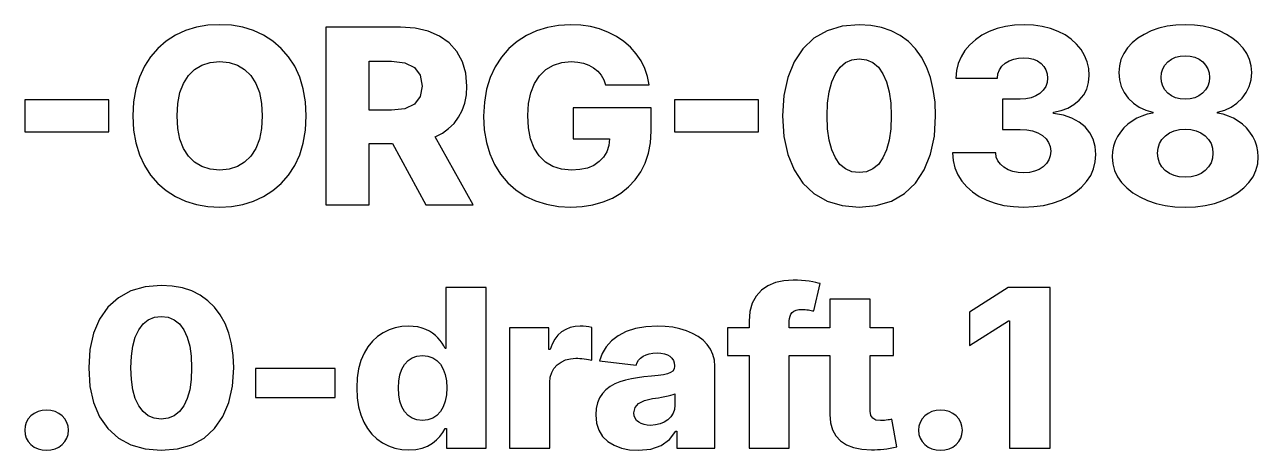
# Model space of a CAD drawing. Header units: metres. Extents: x 0.8 to 36.3, y 0.8 to 8.8.
# Drawn here: x 16.06 to 36.34, y 1 to 8 of the extents above; entities that cross this region are included whole.
import ezdxf

# ---------------------------------------------------------------- set-up
doc = ezdxf.new("R2010")
doc.units = ezdxf.units.M

msp = doc.modelspace()

# ---------------------------------------------------------------- linework, layer by layer
for p, q in [((18.8815, 7.95691), (18.7051, 7.90237)), ((19.0682, 7.98962), (18.8815, 7.95691)), ((19.265, 8.00053), (19.0682, 7.98962)), ((19.4601, 7.98962), (19.265, 8.00053)), ((19.6454, 7.95691), (19.4601, 7.98962)), ((19.8212, 7.90237), (19.6454, 7.95691)), ((22.2381, 7.9613), (21.0126, 7.9613)), ((21.0126, 7.9613), (21.0126, 5.03975)), ((22.4778, 7.94495), (22.2381, 7.9613)), ((22.6908, 7.89586), (22.4778, 7.94495)), ((24.6523, 7.95618), (24.4762, 7.90071)), ((24.8379, 7.98944), (24.6523, 7.95618)), ((25.033, 8.00053), (24.8379, 7.98944)), ((25.2007, 7.99263), (25.033, 8.00053)), ((25.3604, 7.96892), (25.2007, 7.99263)), ((25.5121, 7.92938), (25.3604, 7.96892)), ((25.6558, 7.87404), (25.5121, 7.92938)), ((29.4986, 7.97578), (29.2511, 7.9015)), ((29.7787, 8.00053), (29.4986, 7.97578)), ((29.9694, 7.98938), (29.7787, 8.00053)), ((30.1458, 7.95592), (29.9694, 7.98938)), ((30.3079, 7.90016), (30.1458, 7.95592)), ((32.0472, 7.93712), (31.9168, 7.88779)), ((32.1863, 7.97235), (32.0472, 7.93712)), ((32.334, 7.99348), (32.1863, 7.97235)), ((32.4904, 8.00053), (32.334, 7.99348)), ((32.6444, 7.99367), (32.4904, 8.00053)), ((32.789, 7.97308), (32.6444, 7.99367)), ((32.9241, 7.93877), (32.789, 7.97308)), ((33.0499, 7.89073), (32.9241, 7.93877)), ((34.7069, 7.94263), (34.5797, 7.89758)), ((34.8426, 7.97479), (34.7069, 7.94263)), ((34.9867, 7.99411), (34.8426, 7.97479)), ((35.1392, 8.00053), (34.9867, 7.99411)), ((35.2926, 7.99411), (35.1392, 8.00053)), ((35.4375, 7.97479), (35.2926, 7.99411)), ((35.5739, 7.94263), (35.4375, 7.97479)), ((35.7017, 7.89758), (35.5739, 7.94263)), ((18.3859, 7.72871), (18.2497, 7.6113)), ((18.5388, 7.82602), (18.3859, 7.72871)), ((18.7051, 7.90237), (18.5388, 7.82602)), ((19.9872, 7.82602), (19.8212, 7.90237)), ((20.1401, 7.72871), (19.9872, 7.82602)), ((20.2763, 7.6113), (20.1401, 7.72871)), ((22.8771, 7.81406), (22.6908, 7.89586)), ((23.0366, 7.69952), (22.8771, 7.81406)), ((24.1563, 7.72443), (24.0194, 7.60593)), ((24.3097, 7.82307), (24.1563, 7.72443)), ((24.4762, 7.90071), (24.3097, 7.82307)), ((25.789, 7.80469), (25.6558, 7.87404)), ((25.9097, 7.72307), (25.789, 7.80469)), ((26.0176, 7.6292), (25.9097, 7.72307)), ((29.036, 7.77773), (28.8535, 7.60443)), ((29.2511, 7.9015), (29.036, 7.77773)), ((30.4557, 7.82208), (30.3079, 7.90016)), ((30.5881, 7.72301), (30.4557, 7.82208)), ((30.7041, 7.6042), (30.5881, 7.72301)), ((31.6913, 7.75371), (31.5985, 7.67068)), ((31.7974, 7.82608), (31.6913, 7.75371)), ((31.9168, 7.88779), (31.7974, 7.82608)), ((33.1643, 7.83086), (33.0499, 7.89073)), ((33.2654, 7.76106), (33.1643, 7.83086)), ((33.3531, 7.68134), (33.2654, 7.76106)), ((34.3594, 7.77602), (34.2687, 7.70125)), ((34.4631, 7.84146), (34.3594, 7.77602)), ((34.5797, 7.89758), (34.4631, 7.84146)), ((35.8187, 7.8414), (35.7017, 7.89758)), ((35.9227, 7.77577), (35.8187, 7.8414)), ((36.0136, 7.7007), (35.9227, 7.77577)), ((18.2497, 7.6113), (18.1302, 7.4738)), ((20.3957, 7.4738), (20.2763, 7.6113)), ((23.1645, 7.55707), (23.0366, 7.69952)), ((23.2559, 7.39145), (23.1645, 7.55707)), ((24.0194, 7.60593), (23.8992, 7.46756)), ((26.1128, 7.52307), (26.0176, 7.6292)), ((26.1928, 7.40671), (26.1128, 7.52307)), ((28.8535, 7.60443), (28.7081, 7.38678)), ((30.8036, 7.46565), (30.7041, 7.6042)), ((31.519, 7.577), (31.4552, 7.47418)), ((31.5985, 7.67068), (31.519, 7.577)), ((33.4276, 7.59167), (33.3531, 7.68134)), ((33.4869, 7.49408), (33.4276, 7.59167)), ((34.1285, 7.52533), (34.084, 7.42723)), ((34.1909, 7.61719), (34.1285, 7.52533)), ((34.2687, 7.70125), (34.1909, 7.61719)), ((36.0914, 7.6162), (36.0136, 7.7007)), ((36.1538, 7.52405), (36.0914, 7.6162)), ((36.1984, 7.42601), (36.1538, 7.52405)), ((18.0275, 7.31619), (17.9449, 7.13937)), ((18.1302, 7.4738), (18.0275, 7.31619)), ((18.8529, 7.26363), (18.9727, 7.33531)), ((18.9727, 7.33531), (19.1101, 7.37833)), ((19.1101, 7.37833), (19.265, 7.39267)), ((19.265, 7.39267), (19.4191, 7.37833)), ((19.4191, 7.37833), (19.5558, 7.33531)), ((19.5558, 7.33531), (19.6752, 7.26363)), ((20.4985, 7.31619), (20.3957, 7.4738)), ((20.5811, 7.13937), (20.4985, 7.31619)), ((21.7218, 6.59268), (21.7218, 7.40054)), ((21.7218, 7.40054), (22.0874, 7.40054)), ((22.0874, 7.40054), (22.3089, 7.37492)), ((22.3089, 7.37492), (22.4671, 7.29808)), ((23.3107, 7.20267), (23.2559, 7.39145)), ((23.7954, 7.30934), (23.7119, 7.13232)), ((23.8992, 7.46756), (23.7954, 7.30934)), ((24.629, 7.26198), (24.751, 7.33458)), ((24.751, 7.33458), (24.8897, 7.37816)), ((24.8897, 7.37816), (25.045, 7.39267)), ((25.045, 7.39267), (25.1517, 7.38637)), ((25.1517, 7.38637), (25.2487, 7.36743)), ((25.2487, 7.36743), (25.336, 7.33586)), ((25.336, 7.33586), (25.4137, 7.29169)), ((26.2552, 7.28214), (26.1928, 7.40671)), ((28.7081, 7.38678), (28.6042, 7.12993)), ((29.4645, 7.30046), (29.5547, 7.37675)), ((29.5547, 7.37675), (29.6594, 7.42252)), ((29.6594, 7.42252), (29.7787, 7.43777)), ((29.7787, 7.43777), (29.8988, 7.42252)), ((29.8988, 7.42252), (30.0042, 7.37675)), ((30.0042, 7.37675), (30.0947, 7.30046)), ((30.8866, 7.30739), (30.8036, 7.46565)), ((30.9521, 7.13074), (30.8866, 7.30739)), ((31.4093, 7.36377), (31.3814, 7.24576)), ((31.4552, 7.47418), (31.4093, 7.36377)), ((32.0853, 7.25787), (32.1249, 7.31534)), ((32.1249, 7.31534), (32.18, 7.3652)), ((32.18, 7.3652), (32.2463, 7.40553)), ((32.2463, 7.40553), (32.3199, 7.43434)), ((32.3199, 7.43434), (32.4005, 7.45161)), ((32.4005, 7.45161), (32.4884, 7.45738)), ((32.4884, 7.45738), (32.5708, 7.45155)), ((32.5708, 7.45155), (32.6451, 7.4341)), ((32.6451, 7.4341), (32.7114, 7.405)), ((32.7114, 7.405), (32.7696, 7.36424)), ((32.7696, 7.36424), (32.8171, 7.31419)), ((32.8171, 7.31419), (32.851, 7.25716)), ((33.5293, 7.39047), (33.4869, 7.49408)), ((33.5547, 7.28085), (33.5293, 7.39047)), ((34.0572, 7.32289), (34.0483, 7.21228)), ((34.084, 7.42723), (34.0572, 7.32289)), ((34.7713, 7.27626), (34.8061, 7.33661)), ((34.8061, 7.33661), (34.8549, 7.38972)), ((34.8549, 7.38972), (34.9145, 7.43304)), ((34.9145, 7.43304), (34.9817, 7.46399)), ((34.9817, 7.46399), (35.0566, 7.48256)), ((35.0566, 7.48256), (35.1392, 7.48875)), ((35.1392, 7.48875), (35.2235, 7.48256)), ((35.2235, 7.48256), (35.2996, 7.46399)), ((35.2996, 7.46399), (35.3676, 7.43304)), ((35.3676, 7.43304), (35.4274, 7.38972)), ((35.4274, 7.38972), (35.4762, 7.33661)), ((35.4762, 7.33661), (35.5111, 7.27626)), ((36.2251, 7.3221), (36.1984, 7.42601)), ((36.2341, 7.21228), (36.2251, 7.3221)), ((17.9449, 7.13937), (17.8858, 6.94415)), ((18.669, 7.03569), (18.7507, 7.16325)), ((18.7507, 7.16325), (18.8529, 7.26363)), ((19.6752, 7.26363), (19.7773, 7.16325)), ((19.7773, 7.16325), (19.859, 7.03569)), ((20.6401, 6.94415), (20.5811, 7.13937)), ((22.4671, 7.29808), (22.562, 7.17001)), ((22.562, 7.17001), (22.5937, 6.99072)), ((23.3289, 6.99072), (23.3107, 7.20267)), ((23.7119, 7.13232), (23.6523, 6.93753)), ((24.4389, 7.03221), (24.5237, 7.16032)), ((24.5237, 7.16032), (24.629, 7.26198)), ((25.4137, 7.29169), (25.4805, 7.23611)), ((25.4805, 7.23611), (25.5355, 7.17036)), ((25.5355, 7.17036), (25.5785, 7.09445)), ((26.2998, 7.14935), (26.2552, 7.28214)), ((26.3268, 7.00836), (26.2998, 7.14935)), ((28.6042, 7.12993), (28.5419, 6.83386)), ((29.3292, 7.05869), (29.3889, 7.19366)), ((29.3889, 7.19366), (29.4645, 7.30046)), ((30.0947, 7.30046), (30.1704, 7.19366)), ((30.1704, 7.19366), (30.2302, 7.05869)), ((30.9989, 6.93706), (30.9521, 7.13074)), ((31.3814, 7.24576), (31.3714, 7.12013)), ((31.3714, 7.12013), (32.0524, 7.12013)), ((32.0524, 7.12013), (32.0612, 7.19279)), ((32.0612, 7.19279), (32.0853, 7.25787)), ((32.851, 7.25716), (32.8713, 7.19312)), ((32.8781, 7.1221), (32.8702, 7.04826)), ((32.8713, 7.19312), (32.8781, 7.1221)), ((33.5529, 7.04796), (33.5632, 7.16524)), ((33.5632, 7.16524), (33.5547, 7.28085)), ((34.0483, 7.21228), (34.0581, 7.0955)), ((34.7434, 7.13385), (34.7504, 7.20866)), ((34.7504, 7.05885), (34.7434, 7.13385)), ((34.7504, 7.20866), (34.7713, 7.27626)), ((35.5111, 7.27626), (35.532, 7.20866)), ((35.5389, 7.13385), (35.5319, 7.05885)), ((35.532, 7.20866), (35.5389, 7.13385)), ((36.2241, 7.0947), (36.2341, 7.21228)), ((17.8858, 6.94415), (17.8504, 6.73056)), ((18.6106, 6.88239), (18.669, 7.03569)), ((19.859, 7.03569), (19.9174, 6.88239)), ((20.6755, 6.73056), (20.6401, 6.94415)), ((22.5937, 6.99072), (22.5621, 6.81659)), ((23.3205, 6.84538), (23.3289, 6.99072)), ((23.6523, 6.93753), (23.6165, 6.72496)), ((24.3783, 6.88019), (24.4389, 7.03221)), ((25.5785, 7.09445), (25.6095, 7.00836)), ((25.6095, 7.00836), (26.3268, 7.00836)), ((29.2609, 6.71114), (29.2865, 6.89784)), ((29.2865, 6.89784), (29.3292, 7.05869)), ((30.2302, 7.05869), (30.2729, 6.89784)), ((30.2729, 6.89784), (30.2985, 6.71114)), ((31.027, 6.72633), (30.9989, 6.93706)), ((32.8069, 6.92227), (32.7515, 6.87013)), ((32.8465, 6.98166), (32.8069, 6.92227)), ((32.8702, 7.04826), (32.8465, 6.98166)), ((33.4711, 6.845), (33.5222, 6.94121)), ((33.5222, 6.94121), (33.5529, 7.04796)), ((34.0581, 7.0955), (34.0875, 6.98631)), ((34.0875, 6.98631), (34.1364, 6.88472)), ((34.7713, 6.99071), (34.7504, 7.05885)), ((34.8061, 6.92944), (34.7713, 6.99071)), ((34.8549, 6.87502), (34.8061, 6.92944)), ((35.4757, 6.92944), (35.4264, 6.87502)), ((35.5108, 6.99071), (35.4757, 6.92944)), ((35.5319, 7.05885), (35.5108, 6.99071)), ((36.1448, 6.88342), (36.1944, 6.98508)), ((36.1944, 6.98508), (36.2241, 7.0947)), ((17.4401, 6.76328), (16.06, 6.76328)), ((16.06, 6.76328), (16.06, 6.23581)), ((17.4401, 6.23581), (17.4401, 6.76328)), ((17.8504, 6.73056), (17.8386, 6.49857)), ((18.5639, 6.49857), (18.5755, 6.70335)), ((18.5755, 6.70335), (18.6106, 6.88239)), ((19.9174, 6.88239), (19.9524, 6.70335)), ((19.9524, 6.70335), (19.9641, 6.49857)), ((20.6873, 6.49857), (20.6755, 6.73056)), ((22.5621, 6.81659), (22.4676, 6.6922)), ((23.2527, 6.58852), (23.295, 6.71132)), ((23.295, 6.71132), (23.3205, 6.84538)), ((23.6165, 6.72496), (23.6046, 6.49464)), ((24.3298, 6.50444), (24.342, 6.70427)), ((24.342, 6.70427), (24.3783, 6.88019)), ((28.1225, 6.76328), (26.7424, 6.76328)), ((26.7424, 6.76328), (26.7424, 6.23581)), ((28.1225, 6.23581), (28.1225, 6.76328)), ((28.5419, 6.83386), (28.5211, 6.49857)), ((29.2523, 6.49857), (29.2609, 6.71114)), ((30.2985, 6.71114), (30.307, 6.49857)), ((31.0363, 6.49857), (31.027, 6.72633)), ((32.4261, 6.77307), (32.1348, 6.77307)), ((32.1348, 6.77307), (32.1348, 6.27895)), ((32.521, 6.77914), (32.4261, 6.77307)), ((32.6069, 6.79733), (32.521, 6.77914)), ((32.6837, 6.82767), (32.6069, 6.79733)), ((32.7515, 6.87013), (32.6837, 6.82767)), ((33.3116, 6.68666), (33.3994, 6.75934)), ((33.3994, 6.75934), (33.4711, 6.845)), ((34.1364, 6.88472), (34.205, 6.79071)), ((34.205, 6.79071), (34.289, 6.70885)), ((34.289, 6.70885), (34.3843, 6.64366)), ((34.9145, 6.83041), (34.8549, 6.87502)), ((34.9817, 6.79855), (34.9145, 6.83041)), ((35.0566, 6.77943), (34.9817, 6.79855)), ((35.1392, 6.77307), (35.0566, 6.77943)), ((35.2227, 6.77943), (35.1392, 6.77307)), ((35.2984, 6.79855), (35.2227, 6.77943)), ((35.3663, 6.83041), (35.2984, 6.79855)), ((35.4264, 6.87502), (35.3663, 6.83041)), ((35.8956, 6.6434), (35.9907, 6.7083)), ((35.9907, 6.7083), (36.0753, 6.78972)), ((36.0753, 6.78972), (36.1448, 6.88342)), ((17.8386, 6.49857), (17.8504, 6.2683)), ((18.5755, 6.29471), (18.5639, 6.49857)), ((19.9641, 6.49857), (19.9524, 6.29471)), ((20.6755, 6.26744), (20.6873, 6.49857)), ((22.0894, 6.59268), (21.7218, 6.59268)), ((22.31, 6.61755), (22.0894, 6.59268)), ((22.4676, 6.6922), (22.31, 6.61755)), ((23.1933, 6.47701), (23.2527, 6.58852)), ((23.6046, 6.49464), (23.6159, 6.27209)), ((24.3416, 6.30278), (24.3298, 6.50444)), ((26.3589, 6.6319), (25.0752, 6.6319)), ((25.0752, 6.6319), (25.0752, 6.12407)), ((26.3589, 6.24757), (26.3589, 6.6319)), ((28.5211, 6.49857), (28.5419, 6.16339)), ((29.2608, 6.28705), (29.2523, 6.49857)), ((30.307, 6.49857), (30.2985, 6.28705)), ((31.0157, 6.1642), (31.0363, 6.49857)), ((32.9765, 6.56131), (33.1002, 6.58765)), ((32.9765, 6.53975), (32.9765, 6.56131)), ((33.1378, 6.51045), (32.9765, 6.53975)), ((33.1002, 6.58765), (33.2119, 6.62944)), ((33.2782, 6.46376), (33.1378, 6.51045)), ((33.2119, 6.62944), (33.3116, 6.68666)), ((34.4292, 6.49831), (34.3464, 6.46124)), ((34.3843, 6.64366), (34.4909, 6.59514)), ((34.5167, 6.52644), (34.4292, 6.49831)), ((34.4909, 6.59514), (34.6088, 6.56328)), ((34.6088, 6.54561), (34.5167, 6.52644)), ((34.6088, 6.56328), (34.6088, 6.54561)), ((35.6736, 6.56328), (35.7898, 6.59508)), ((35.6736, 6.54561), (35.6736, 6.56328)), ((35.7639, 6.52644), (35.6736, 6.54561)), ((35.8501, 6.49831), (35.7639, 6.52644)), ((35.7898, 6.59508), (35.8956, 6.6434)), ((35.9321, 6.46124), (35.8501, 6.49831)), ((18.6106, 6.11646), (18.5755, 6.29471)), ((19.9524, 6.29471), (19.9174, 6.11646)), ((22.9261, 6.21672), (23.0293, 6.29074)), ((23.0293, 6.29074), (23.1184, 6.3775)), ((23.1184, 6.3775), (23.1933, 6.47701)), ((24.377, 6.12527), (24.3416, 6.30278)), ((33.3975, 6.39966), (33.2782, 6.46376)), ((33.4959, 6.31816), (33.3975, 6.39966)), ((33.5728, 6.22232), (33.4959, 6.31816)), ((34.1324, 6.3015), (34.0764, 6.23508)), ((34.1964, 6.36154), (34.1324, 6.3015)), ((34.2683, 6.41522), (34.1964, 6.36154)), ((34.3464, 6.46124), (34.2683, 6.41522)), ((36.0101, 6.41522), (35.9321, 6.46124)), ((36.0821, 6.36154), (36.0101, 6.41522)), ((36.1464, 6.3015), (36.0821, 6.36154)), ((36.2031, 6.23508), (36.1464, 6.3015)), ((16.06, 6.23581), (17.4401, 6.23581)), ((17.8504, 6.2683), (17.8858, 6.05591)), ((18.669, 5.96382), (18.6106, 6.11646)), ((19.9174, 6.11646), (19.859, 5.96382)), ((20.6401, 6.05446), (20.6755, 6.26744)), ((22.8086, 6.15544), (22.9261, 6.21672)), ((23.4334, 5.03975), (22.8086, 6.15544)), ((23.6159, 6.27209), (23.6498, 6.06523)), ((24.4361, 5.97191), (24.377, 6.12527)), ((25.0752, 6.12407), (25.6738, 6.12407)), ((25.6738, 6.12407), (25.6611, 6.01157)), ((26.3483, 6.05942), (26.3589, 6.24757)), ((26.7424, 6.23581), (28.1225, 6.23581)), ((28.5419, 6.16339), (28.6042, 5.86769)), ((29.2862, 6.10152), (29.2608, 6.28705)), ((29.3286, 5.94196), (29.2862, 6.10152)), ((30.2729, 6.10152), (30.2302, 5.94196)), ((30.2985, 6.28705), (30.2729, 6.10152)), ((30.9537, 5.86891), (31.0157, 6.1642)), ((32.1348, 6.27895), (32.4261, 6.27895)), ((32.4261, 6.27895), (32.5348, 6.27271)), ((32.5348, 6.27271), (32.632, 6.25395)), ((32.632, 6.25395), (32.7177, 6.2227)), ((32.7177, 6.2227), (32.7917, 6.17894)), ((32.7917, 6.17894), (32.8515, 6.12527)), ((32.8515, 6.12527), (32.8942, 6.06425)), ((33.6277, 6.11522), (33.5728, 6.22232)), ((33.6607, 5.99686), (33.6277, 6.11522)), ((34.0282, 6.16229), (33.9895, 6.08441)), ((34.0764, 6.23508), (34.0282, 6.16229)), ((34.7173, 6.04416), (34.7575, 6.11143)), ((34.7575, 6.11143), (34.8137, 6.17111)), ((34.8137, 6.17111), (34.8823, 6.22002)), ((34.8823, 6.22002), (34.9594, 6.25494)), ((34.9594, 6.25494), (35.045, 6.27589)), ((35.045, 6.27589), (35.1392, 6.28288)), ((35.1392, 6.28288), (35.2343, 6.27589)), ((35.2343, 6.27589), (35.3207, 6.25494)), ((35.3207, 6.25494), (35.3985, 6.22002)), ((35.3985, 6.22002), (35.4676, 6.17111)), ((35.4676, 6.17111), (35.5243, 6.11143)), ((35.5243, 6.11143), (35.5648, 6.04416)), ((36.2521, 6.16229), (36.2031, 6.23508)), ((36.2917, 6.08441), (36.2521, 6.16229)), ((17.8858, 6.05591), (17.9449, 5.86142)), ((18.7507, 5.83679), (18.669, 5.96382)), ((19.859, 5.96382), (19.7773, 5.83679)), ((20.5811, 5.8596), (20.6401, 6.05446)), ((21.7218, 6.04562), (22.1075, 6.04562)), ((21.7218, 5.03975), (21.7218, 6.04562)), ((22.1075, 6.04562), (22.6559, 5.03975)), ((23.6498, 6.06523), (23.7063, 5.87405)), ((24.5187, 5.84268), (24.4361, 5.97191)), ((25.6289, 5.91132), (25.5772, 5.82333)), ((25.6611, 6.01157), (25.6289, 5.91132)), ((26.2634, 5.72462), (26.3165, 5.88509)), ((26.3165, 5.88509), (26.3483, 6.05942)), ((29.3879, 5.80836), (29.3286, 5.94196)), ((30.2302, 5.94196), (30.1704, 5.80836)), ((32.0243, 5.89267), (31.3131, 5.89267)), ((31.3131, 5.89267), (31.3234, 5.76517)), ((32.0342, 5.82269), (32.0243, 5.89267)), ((32.8942, 6.06425), (32.9198, 5.99588)), ((32.9198, 5.99588), (32.9283, 5.92014)), ((32.9283, 5.92014), (32.9206, 5.84453)), ((33.6717, 5.8672), (33.6607, 5.99686)), ((33.9453, 5.91725), (33.9398, 5.82797)), ((33.9619, 6.00273), (33.9453, 5.91725)), ((33.9895, 6.08441), (33.9619, 6.00273)), ((34.6851, 5.88681), (34.6932, 5.96928)), ((34.6931, 5.80438), (34.6851, 5.88681)), ((34.6932, 5.96928), (34.7173, 6.04416)), ((35.5648, 6.04416), (35.5891, 5.96928)), ((35.5891, 5.96928), (35.5972, 5.88681)), ((35.5972, 5.88681), (35.5892, 5.80438)), ((36.3199, 6.00273), (36.2917, 6.08441)), ((36.3369, 5.91725), (36.3199, 6.00273)), ((36.3425, 5.82797), (36.3369, 5.91725)), ((17.9449, 5.86142), (18.0275, 5.68481)), ((18.0275, 5.68481), (18.1302, 5.52724)), ((18.8529, 5.73686), (18.7507, 5.83679)), ((18.9727, 5.66548), (18.8529, 5.73686)), ((19.6752, 5.73686), (19.5558, 5.66548)), ((19.7773, 5.83679), (19.6752, 5.73686)), ((20.3957, 5.52534), (20.4985, 5.68288)), ((20.4985, 5.68288), (20.5811, 5.8596)), ((23.7063, 5.87405), (23.7854, 5.69855)), ((23.7854, 5.69855), (23.8847, 5.54054)), ((24.6225, 5.74017), (24.5187, 5.84268)), ((24.7452, 5.66695), (24.6225, 5.74017)), ((25.4167, 5.68668), (25.3105, 5.64317)), ((25.5061, 5.74759), (25.4167, 5.68668)), ((25.5772, 5.82333), (25.5061, 5.74759)), ((26.1891, 5.57799), (26.2634, 5.72462)), ((28.6042, 5.86769), (28.7081, 5.61143)), ((29.4632, 5.70285), (29.3879, 5.80836)), ((29.5534, 5.62749), (29.4632, 5.70285)), ((30.0947, 5.70285), (30.0042, 5.62749)), ((30.1704, 5.80836), (30.0947, 5.70285)), ((30.8504, 5.61273), (30.9537, 5.86891)), ((31.3234, 5.76517), (31.3523, 5.64537)), ((32.06, 5.75983), (32.0342, 5.82269)), ((32.1015, 5.70407), (32.06, 5.75983)), ((32.1589, 5.65541), (32.1015, 5.70407)), ((32.8588, 5.71609), (32.8048, 5.66328)), ((32.8975, 5.77652), (32.8588, 5.71609)), ((32.9206, 5.84453), (32.8975, 5.77652)), ((33.6337, 5.62871), (33.6622, 5.74434)), ((33.6622, 5.74434), (33.6717, 5.8672)), ((33.9398, 5.82797), (33.9495, 5.71248)), ((33.9495, 5.71248), (33.9787, 5.60323)), ((34.7168, 5.72969), (34.6931, 5.80438)), ((34.7563, 5.66272), (34.7168, 5.72969)), ((35.5653, 5.72969), (35.5255, 5.66272)), ((35.5892, 5.80438), (35.5653, 5.72969)), ((36.3036, 5.60323), (36.3328, 5.71248)), ((36.3328, 5.71248), (36.3425, 5.82797)), ((18.1302, 5.52724), (18.2497, 5.38974)), ((19.1101, 5.62265), (18.9727, 5.66548)), ((19.265, 5.60837), (19.1101, 5.62265)), ((19.4191, 5.62265), (19.265, 5.60837)), ((19.5558, 5.66548), (19.4191, 5.62265)), ((20.2763, 5.38803), (20.3957, 5.52534)), ((23.8847, 5.54054), (24.0019, 5.40176)), ((24.8867, 5.62302), (24.7452, 5.66695)), ((25.0471, 5.60837), (24.8867, 5.62302)), ((25.1872, 5.61708), (25.0471, 5.60837)), ((25.3105, 5.64317), (25.1872, 5.61708)), ((26.0963, 5.44643), (26.1891, 5.57799)), ((28.7081, 5.61143), (28.8535, 5.39465)), ((29.6586, 5.58228), (29.5534, 5.62749)), ((29.7787, 5.5672), (29.6586, 5.58228)), ((29.8988, 5.58228), (29.7787, 5.5672)), ((30.0042, 5.62749), (29.8988, 5.58228)), ((30.7058, 5.39563), (30.8504, 5.61273)), ((31.3523, 5.64537), (31.3998, 5.53331)), ((31.3998, 5.53331), (31.4658, 5.42894)), ((32.2283, 5.61597), (32.1589, 5.65541)), ((32.3061, 5.58778), (32.2283, 5.61597)), ((32.3921, 5.57088), (32.3061, 5.58778)), ((32.4864, 5.56523), (32.3921, 5.57088)), ((32.5793, 5.57137), (32.4864, 5.56523)), ((32.6634, 5.58975), (32.5793, 5.57137)), ((32.7386, 5.62039), (32.6634, 5.58975)), ((32.8048, 5.66328), (32.7386, 5.62039)), ((33.52, 5.41914), (33.5863, 5.52031)), ((33.5863, 5.52031), (33.6337, 5.62871)), ((33.9787, 5.60323), (34.0274, 5.50023)), ((34.0274, 5.50023), (34.0955, 5.40347)), ((34.8117, 5.60345), (34.7563, 5.66272)), ((34.8796, 5.55499), (34.8117, 5.60345)), ((34.9568, 5.52039), (34.8796, 5.55499)), ((35.0434, 5.49962), (34.9568, 5.52039)), ((35.1392, 5.49269), (35.0434, 5.49962)), ((35.2359, 5.49962), (35.1392, 5.49269)), ((35.3232, 5.52039), (35.2359, 5.49962)), ((35.4011, 5.55499), (35.3232, 5.52039)), ((35.4696, 5.60345), (35.4011, 5.55499)), ((35.5255, 5.66272), (35.4696, 5.60345)), ((36.1868, 5.40347), (36.255, 5.50023)), ((36.255, 5.50023), (36.3036, 5.60323)), ((18.2497, 5.38974), (18.3859, 5.27234)), ((20.1401, 5.27092), (20.2763, 5.38803)), ((24.0019, 5.40176), (24.1368, 5.28221)), ((24.1368, 5.28221), (24.2896, 5.18192)), ((25.8627, 5.23221), (25.9875, 5.33118)), ((25.9875, 5.33118), (26.0963, 5.44643)), ((28.8535, 5.39465), (29.036, 5.22223)), ((30.524, 5.22278), (30.7058, 5.39563)), ((31.4658, 5.42894), (31.5481, 5.33391)), ((31.5481, 5.33391), (31.6443, 5.24979)), ((33.3389, 5.24489), (33.4368, 5.32681)), ((33.4368, 5.32681), (33.52, 5.41914)), ((34.0955, 5.40347), (34.1805, 5.3148)), ((34.1805, 5.3148), (34.2798, 5.23608)), ((36.0023, 5.23608), (36.1018, 5.3148)), ((36.1018, 5.3148), (36.1868, 5.40347)), ((18.3859, 5.27234), (18.5388, 5.17503)), ((18.5388, 5.17503), (18.7051, 5.09869)), ((18.7051, 5.09869), (18.8815, 5.04416)), ((19.6454, 5.04391), (19.8212, 5.09813)), ((19.8212, 5.09813), (19.9872, 5.17404)), ((19.9872, 5.17404), (20.1401, 5.27092)), ((24.2896, 5.18192), (24.4579, 5.10255)), ((24.4579, 5.10255), (24.6392, 5.04588)), ((25.4031, 5.0378), (25.568, 5.08437)), ((25.568, 5.08437), (25.7221, 5.14955)), ((25.7221, 5.14955), (25.8627, 5.23221)), ((29.036, 5.22223), (29.2511, 5.09906)), ((29.2511, 5.09906), (29.4986, 5.02518)), ((30.0604, 5.02524), (30.3088, 5.09932)), ((30.3088, 5.09932), (30.524, 5.22278)), ((31.6443, 5.24979), (31.7545, 5.17656)), ((31.7545, 5.17656), (31.8786, 5.11426)), ((31.8786, 5.11426), (32.0146, 5.0645)), ((32.9595, 5.0634), (33.0991, 5.11229)), ((33.0991, 5.11229), (33.2264, 5.17339)), ((33.2264, 5.17339), (33.3389, 5.24489)), ((34.2798, 5.23608), (34.3935, 5.16727)), ((34.3935, 5.16727), (34.5214, 5.10838)), ((34.5214, 5.10838), (34.6613, 5.0612)), ((35.6194, 5.0612), (35.7599, 5.10838)), ((35.7599, 5.10838), (35.8883, 5.16727)), ((35.8883, 5.16727), (36.0023, 5.23608)), ((18.8815, 5.04416), (19.0682, 5.01144)), ((19.0682, 5.01144), (19.265, 5.00053)), ((19.265, 5.00053), (19.4601, 5.01138)), ((19.4601, 5.01138), (19.6454, 5.04391)), ((21.0126, 5.03975), (21.7218, 5.03975)), ((22.6559, 5.03975), (23.4334, 5.03975)), ((24.6392, 5.04588), (24.8336, 5.01187)), ((24.8336, 5.01187), (25.041, 5.00053)), ((25.041, 5.00053), (25.2275, 5.00986)), ((25.2275, 5.00986), (25.4031, 5.0378)), ((29.4986, 5.02518), (29.7787, 5.00053)), ((29.7787, 5.00053), (30.0604, 5.02524)), ((32.0146, 5.0645), (32.1602, 5.02896)), ((32.1602, 5.02896), (32.3154, 5.00764)), ((32.3154, 5.00764), (32.4804, 5.00053)), ((32.4804, 5.00053), (32.6501, 5.00752)), ((32.6501, 5.00752), (32.8098, 5.02847)), ((32.8098, 5.02847), (32.9595, 5.0634)), ((34.6613, 5.0612), (34.8109, 5.0275)), ((34.8109, 5.0275), (34.9702, 5.00728)), ((34.9702, 5.00728), (35.1392, 5.00053)), ((35.1392, 5.00053), (35.3091, 5.00728)), ((35.3091, 5.00728), (35.4691, 5.0275)), ((35.4691, 5.0275), (35.6194, 5.0612)), ((18.0382, 3.68945), (17.8037, 3.62238)), ((18.3036, 3.71181), (18.0382, 3.68945)), ((18.4843, 3.70174), (18.3036, 3.71181)), ((18.6514, 3.67152), (18.4843, 3.70174)), ((18.8049, 3.62115), (18.6514, 3.67152)), ((23.6482, 3.67638), (22.9859, 3.67638)), ((22.9859, 3.67638), (22.9859, 2.67751)), ((23.6482, 1.03754), (23.6482, 3.67638)), ((28.2803, 3.70569), (28.1721, 3.63208)), ((28.4034, 3.75829), (28.2803, 3.70569)), ((28.5411, 3.78983), (28.4034, 3.75829)), ((28.6936, 3.80034), (28.5411, 3.78983)), ((28.763, 3.79907), (28.6936, 3.80034)), ((28.8302, 3.79526), (28.763, 3.79907)), ((28.8952, 3.78888), (28.8302, 3.79526)), ((28.9582, 3.77997), (28.8952, 3.78888)), ((29.016, 3.77008), (28.9582, 3.77997)), ((29.0657, 3.76073), (29.016, 3.77008)), ((29.0343, 3.29207), (29.1409, 3.74367)), ((29.1073, 3.75192), (29.0657, 3.76073)), ((29.1409, 3.74367), (29.1073, 3.75192)), ((32.227, 3.67638), (31.5951, 3.27258)), ((32.9216, 3.67638), (32.227, 3.67638)), ((32.9216, 1.03754), (32.9216, 3.67638)), ((17.6, 3.51056), (17.4271, 3.35403)), ((17.8037, 3.62238), (17.6, 3.51056)), ((18.9449, 3.55063), (18.8049, 3.62115)), ((19.0704, 3.46114), (18.9449, 3.55063)), ((19.1802, 3.35382), (19.0704, 3.46114)), ((28.0838, 3.53723), (28.0208, 3.4209)), ((28.1721, 3.63208), (28.0838, 3.53723)), ((29.9599, 3.48866), (29.2957, 3.48866)), ((29.2957, 3.48866), (29.2957, 3.01755)), ((29.9599, 3.01755), (29.9599, 3.48866)), ((17.4271, 3.35403), (17.2893, 3.15746)), ((19.2745, 3.22868), (19.1802, 3.35382)), ((27.983, 3.2831), (27.9704, 3.12381)), ((28.0208, 3.4209), (27.983, 3.2831)), ((28.657, 3.23888), (28.6774, 3.26637)), ((28.6774, 3.26637), (28.7052, 3.28845)), ((28.7052, 3.28845), (28.7419, 3.30423)), ((28.7419, 3.30423), (28.7875, 3.31369)), ((28.7875, 3.31369), (28.8421, 3.31685)), ((28.8421, 3.31685), (28.8678, 3.31636)), ((28.8678, 3.31636), (28.8934, 3.31487)), ((28.8934, 3.31487), (28.9191, 3.31236)), ((28.9191, 3.31236), (28.9448, 3.30888)), ((28.9448, 3.30888), (28.9697, 3.30484)), ((28.9697, 3.30484), (28.9929, 3.30069)), ((28.9929, 3.30069), (29.0144, 3.29643)), ((29.0144, 3.29643), (29.0343, 3.29207)), ((31.5951, 3.27258), (31.5951, 2.72357)), ((17.2893, 3.15746), (17.1909, 2.92545)), ((17.9343, 2.98302), (18.0059, 3.07948)), ((18.0059, 3.07948), (18.0913, 3.14839)), ((18.0913, 3.14839), (18.1906, 3.18973)), ((18.1906, 3.18973), (18.3036, 3.20351)), ((18.3036, 3.20351), (18.4174, 3.18973)), ((18.4174, 3.18973), (18.5172, 3.14839)), ((18.5172, 3.14839), (18.603, 3.07948)), ((18.603, 3.07948), (18.6747, 2.98302)), ((19.3532, 3.08572), (19.2745, 3.22868)), ((19.4152, 2.92618), (19.3532, 3.08572)), ((27.9704, 3.12381), (27.9704, 3.01755)), ((28.6308, 3.12914), (28.6337, 3.17026)), ((28.6308, 3.01755), (28.6308, 3.12914)), ((28.6337, 3.17026), (28.6424, 3.20683)), ((28.6424, 3.20683), (28.657, 3.23888)), ((31.5951, 2.72357), (32.2327, 3.13266)), ((32.2327, 3.13266), (32.2517, 3.13266)), ((32.2517, 3.13266), (32.2517, 1.03754)), ((17.1909, 2.92545), (17.1318, 2.65804)), ((17.8373, 2.71582), (17.8777, 2.8611)), ((17.8777, 2.8611), (17.9343, 2.98302)), ((18.6747, 2.98302), (18.7313, 2.8611)), ((18.7313, 2.8611), (18.7718, 2.71582)), ((19.4596, 2.75124), (19.4152, 2.92618)), ((21.8595, 2.87044), (21.7769, 2.79395)), ((21.9515, 2.93254), (21.8595, 2.87044)), ((22.0499, 2.98058), (21.9515, 2.93254)), ((22.152, 3.01489), (22.0499, 2.98058)), ((22.2578, 3.03549), (22.152, 3.01489)), ((22.3673, 3.04236), (22.2578, 3.03549)), ((22.4489, 3.03897), (22.3673, 3.04236)), ((22.5244, 3.02885), (22.4489, 3.03897)), ((22.5936, 3.01196), (22.5244, 3.02885)), ((22.6566, 2.98833), (22.5936, 3.01196)), ((22.7139, 2.95944), (22.6566, 2.98833)), ((22.7658, 2.92679), (22.7139, 2.95944)), ((22.8124, 2.89037), (22.7658, 2.92679)), ((22.8536, 2.85017), (22.8124, 2.89037)), ((22.8898, 2.80783), (22.8536, 2.85017)), ((24.6748, 3.01755), (24.0296, 3.01755)), ((24.0296, 3.01755), (24.0296, 1.03754)), ((24.6748, 2.65627), (24.6748, 3.01755)), ((24.8256, 2.8927), (24.7735, 2.82629)), ((24.887, 2.94672), (24.8256, 2.8927)), ((24.9558, 2.98856), (24.887, 2.94672)), ((25.03, 3.01845), (24.9558, 2.98856)), ((25.1095, 3.03638), (25.03, 3.01845)), ((25.1944, 3.04236), (25.1095, 3.03638)), ((25.2426, 3.04103), (25.1944, 3.04236)), ((25.2901, 3.03703), (25.2426, 3.04103)), ((25.3368, 3.0304), (25.2901, 3.03703)), ((25.3828, 3.0211), (25.3368, 3.0304)), ((25.3828, 2.48271), (25.3828, 3.0211)), ((25.8173, 2.88383), (25.7064, 2.79866)), ((25.9493, 2.95319), (25.8173, 2.88383)), ((26.1006, 3.00273), (25.9493, 2.95319)), ((26.2714, 3.03244), (26.1006, 3.00273)), ((26.4616, 3.04236), (26.2714, 3.03244)), ((26.5907, 3.0376), (26.4616, 3.04236)), ((26.7135, 3.02332), (26.5907, 3.0376)), ((26.83, 2.9995), (26.7135, 3.02332)), ((26.9402, 2.96617), (26.83, 2.9995)), ((27.0418, 2.92361), (26.9402, 2.96617)), ((27.1325, 2.87209), (27.0418, 2.92361)), ((27.2122, 2.8116), (27.1325, 2.87209)), ((27.9704, 3.01755), (27.6125, 3.01755)), ((27.6125, 3.01755), (27.6125, 2.55885)), ((29.2957, 3.01755), (28.6308, 3.01755)), ((30.3425, 3.01755), (29.9599, 3.01755)), ((30.3425, 2.55885), (30.3425, 3.01755)), ((17.1318, 2.65804), (17.1121, 2.35519)), ((17.813, 2.54718), (17.8373, 2.71582)), ((18.7718, 2.71582), (18.796, 2.54718)), ((19.4861, 2.56091), (19.4596, 2.75124)), ((21.7035, 2.70306), (21.6393, 2.59779)), ((21.7769, 2.79395), (21.7035, 2.70306)), ((22.9214, 2.76495), (22.8898, 2.80783)), ((22.9484, 2.7215), (22.9214, 2.76495)), ((22.9707, 2.67751), (22.9484, 2.7215)), ((22.9859, 2.67751), (22.9707, 2.67751)), ((24.6977, 2.65627), (24.6748, 2.65627)), ((24.7309, 2.74748), (24.6977, 2.65627)), ((24.7735, 2.82629), (24.7309, 2.74748)), ((25.6182, 2.70164), (25.5527, 2.59279)), ((25.7064, 2.79866), (25.6182, 2.70164)), ((27.2809, 2.74214), (27.2122, 2.8116)), ((27.3363, 2.66417), (27.2809, 2.74214)), ((27.3758, 2.57811), (27.3363, 2.66417)), ((17.8049, 2.35519), (17.813, 2.54718)), ((18.796, 2.54718), (18.8041, 2.35519)), ((19.495, 2.35519), (19.4861, 2.56091)), ((21.5873, 2.47771), (21.5501, 2.34235)), ((21.6393, 2.59779), (21.5873, 2.47771)), ((22.3055, 2.41275), (22.362, 2.47667)), ((22.362, 2.47667), (22.4299, 2.52232)), ((22.4299, 2.52232), (22.5091, 2.54973)), ((22.5091, 2.54973), (22.5995, 2.55885)), ((22.5995, 2.55885), (22.6894, 2.5499)), ((22.6894, 2.5499), (22.7687, 2.52299)), ((22.7687, 2.52299), (22.8374, 2.47815)), ((22.8374, 2.47815), (22.8955, 2.41539)), ((24.8147, 2.40475), (24.8791, 2.4528)), ((24.8791, 2.4528), (24.9515, 2.48712)), ((24.9515, 2.48712), (25.0319, 2.50771)), ((25.0319, 2.50771), (25.1202, 2.51457)), ((25.1202, 2.51457), (25.1516, 2.51407)), ((25.1516, 2.51407), (25.1851, 2.51257)), ((25.1851, 2.51257), (25.2206, 2.51009)), ((25.2206, 2.51009), (25.2581, 2.50661)), ((25.2581, 2.50661), (25.2948, 2.50212)), ((25.2948, 2.50212), (25.3279, 2.49664)), ((25.3279, 2.49664), (25.3572, 2.49017)), ((25.3572, 2.49017), (25.3828, 2.48271)), ((25.5527, 2.59279), (25.5099, 2.47208)), ((25.5099, 2.47208), (26.1114, 2.39946)), ((26.1114, 2.39946), (26.1286, 2.44395)), ((26.1286, 2.44395), (26.1537, 2.48357)), ((26.1537, 2.48357), (26.1867, 2.51833)), ((26.1867, 2.51833), (26.2275, 2.5482)), ((26.2275, 2.5482), (26.2753, 2.57224)), ((26.2753, 2.57224), (26.3293, 2.5894)), ((26.3293, 2.5894), (26.3895, 2.59969)), ((26.3895, 2.59969), (26.4558, 2.60313)), ((26.4558, 2.60313), (26.5198, 2.59964)), ((26.5198, 2.59964), (26.5765, 2.58919)), ((26.5765, 2.58919), (26.6259, 2.57175)), ((26.6259, 2.57175), (26.668, 2.54735)), ((26.668, 2.54735), (26.7018, 2.51651)), ((26.7018, 2.51651), (26.7259, 2.47983)), ((26.7259, 2.47983), (26.7403, 2.43726)), ((26.7403, 2.43726), (26.7451, 2.38882)), ((27.3996, 2.48396), (27.3758, 2.57811)), ((27.4075, 2.38174), (27.3996, 2.48396)), ((27.6125, 2.55885), (27.9704, 2.55885)), ((27.9704, 2.55885), (27.9704, 1.03754)), ((28.6308, 1.03754), (28.6308, 2.55885)), ((28.6308, 2.55885), (29.2957, 2.55885)), ((29.2957, 2.55885), (29.2957, 1.58832)), ((29.9599, 1.64322), (29.9599, 2.55885)), ((29.9599, 2.55885), (30.3425, 2.55885)), ((17.1121, 2.35519), (17.1318, 2.05244)), ((17.8129, 2.16414), (17.8049, 2.35519)), ((18.8041, 2.35519), (18.796, 2.16414)), ((19.4754, 2.05318), (19.495, 2.35519)), ((21.1619, 2.34456), (19.8543, 2.34456)), ((19.8543, 2.34456), (19.8543, 1.86815)), ((21.1619, 1.86815), (21.1619, 2.34456)), ((21.5501, 2.34235), (21.5278, 2.1917)), ((22.21, 2.14029), (22.2291, 2.24295)), ((22.2291, 2.24295), (22.2609, 2.33377)), ((22.2609, 2.33377), (22.3055, 2.41275)), ((22.8955, 2.41539), (22.9417, 2.33723)), ((22.9417, 2.33723), (22.9747, 2.24626)), ((22.9747, 2.24626), (22.9945, 2.14244)), ((24.7014, 2.20221), (24.7241, 2.27814)), ((24.7241, 2.27814), (24.7618, 2.34566)), ((24.7618, 2.34566), (24.8147, 2.40475)), ((26.56, 2.24377), (26.4727, 2.2301)), ((26.6281, 2.25867), (26.56, 2.24377)), ((26.6793, 2.27798), (26.6281, 2.25867)), ((26.7159, 2.30493), (26.6793, 2.27798)), ((26.7378, 2.33952), (26.7159, 2.30493)), ((26.7451, 2.38174), (26.7378, 2.33952)), ((26.7451, 2.38882), (26.7451, 2.38174)), ((27.4075, 1.03754), (27.4075, 2.38174)), ((17.1318, 2.05244), (17.1909, 1.78535)), ((17.837, 1.99655), (17.8129, 2.16414)), ((18.796, 2.16414), (18.7718, 1.99655)), ((19.4167, 1.78647), (19.4754, 2.05318)), ((21.5278, 2.1917), (21.5204, 2.02577)), ((22.2037, 2.02577), (22.21, 2.14029)), ((22.9945, 2.14244), (23.0011, 2.02577)), ((24.6939, 2.11786), (24.7014, 2.20221)), ((24.6939, 1.03754), (24.6939, 2.11786)), ((25.6838, 2.04791), (25.6162, 1.99588)), ((25.7604, 2.09152), (25.6838, 2.04791)), ((25.8459, 2.12671), (25.7604, 2.09152)), ((25.938, 2.15494), (25.8459, 2.12671)), ((26.0345, 2.17763), (25.938, 2.15494)), ((26.1355, 2.19479), (26.0345, 2.17763)), ((26.2408, 2.20641), (26.1355, 2.19479)), ((26.3663, 2.21765), (26.2408, 2.20641)), ((26.4727, 2.2301), (26.3663, 2.21765)), ((17.8772, 1.85243), (17.837, 1.99655)), ((17.9334, 1.73177), (17.8772, 1.85243)), ((18.7313, 1.85243), (18.6747, 1.73177)), ((18.7718, 1.99655), (18.7313, 1.85243)), ((19.8543, 1.86815), (21.1619, 1.86815)), ((21.5204, 2.02577), (21.5275, 1.86444)), ((21.5275, 1.86444), (21.549, 1.71695)), ((22.21, 1.91121), (22.2037, 2.02577)), ((22.2291, 1.80838), (22.21, 1.91121)), ((22.9944, 1.91049), (22.9745, 1.80727)), ((23.0011, 2.02577), (22.9944, 1.91049)), ((25.51, 1.86516), (25.4762, 1.78358)), ((25.5575, 1.93544), (25.51, 1.86516)), ((25.6162, 1.99588), (25.5575, 1.93544)), ((26.2495, 1.81978), (26.3835, 1.85043)), ((26.3835, 1.85043), (26.4311, 1.85785)), ((26.4311, 1.85785), (26.4806, 1.86592)), ((26.4806, 1.86592), (26.532, 1.87466)), ((26.532, 1.87466), (26.5853, 1.88408)), ((26.5853, 1.88408), (26.6363, 1.89438)), ((26.6363, 1.89438), (26.6809, 1.90578)), ((26.6809, 1.90578), (26.7191, 1.91829)), ((26.7191, 1.91829), (26.7509, 1.93192)), ((26.7509, 1.93192), (26.7509, 1.7424)), ((16.2782, 1.63725), (16.2172, 1.60764)), ((16.3452, 1.65503), (16.2782, 1.63725)), ((16.4183, 1.66095), (16.3452, 1.65503)), ((16.4914, 1.65503), (16.4183, 1.66095)), ((16.5584, 1.63725), (16.4914, 1.65503)), ((16.6194, 1.60764), (16.5584, 1.63725)), ((17.1909, 1.78535), (17.2893, 1.55389)), ((18.0047, 1.63647), (17.9334, 1.73177)), ((18.0902, 1.56841), (18.0047, 1.63647)), ((18.603, 1.63647), (18.5172, 1.56841)), ((18.6747, 1.73177), (18.603, 1.63647)), ((19.3189, 1.55507), (19.4167, 1.78647)), ((21.549, 1.71695), (21.5846, 1.5833)), ((22.2609, 1.71729), (22.2291, 1.80838)), ((22.3055, 1.63792), (22.2609, 1.71729)), ((22.362, 1.57361), (22.3055, 1.63792)), ((22.8945, 1.63702), (22.8361, 1.5731)), ((22.9412, 1.71611), (22.8945, 1.63702)), ((22.9745, 1.80727), (22.9412, 1.71611)), ((25.4558, 1.6907), (25.449, 1.58655)), ((25.4762, 1.78358), (25.4558, 1.6907)), ((26.0771, 1.61488), (26.0963, 1.702)), ((26.0963, 1.702), (26.1537, 1.77029)), ((26.1537, 1.77029), (26.2495, 1.81978)), ((26.7436, 1.67233), (26.7218, 1.60912)), ((26.7509, 1.7424), (26.7436, 1.67233)), ((29.9705, 1.57581), (29.9599, 1.64322)), ((30.9763, 1.63725), (30.9154, 1.60764)), ((31.0434, 1.65503), (30.9763, 1.63725)), ((31.1165, 1.66095), (31.0434, 1.65503)), ((31.1895, 1.65503), (31.1165, 1.66095)), ((31.2566, 1.63725), (31.1895, 1.65503)), ((31.3175, 1.60764), (31.2566, 1.63725)), ((16.0845, 1.4597), (16.0651, 1.39766)), ((16.1169, 1.51587), (16.0845, 1.4597)), ((16.1623, 1.56618), (16.1169, 1.51587)), ((16.2172, 1.60764), (16.1623, 1.56618)), ((16.6743, 1.56618), (16.6194, 1.60764)), ((16.7196, 1.51587), (16.6743, 1.56618)), ((16.752, 1.4597), (16.7196, 1.51587)), ((16.7715, 1.39766), (16.752, 1.4597)), ((17.2893, 1.55389), (17.4271, 1.35809)), ((18.1898, 1.52756), (18.0902, 1.56841)), ((18.3036, 1.51395), (18.1898, 1.52756)), ((18.4174, 1.52756), (18.3036, 1.51395)), ((18.5172, 1.56841), (18.4174, 1.52756)), ((19.1819, 1.35898), (19.3189, 1.55507)), ((21.5846, 1.5833), (21.6346, 1.46347)), ((21.6346, 1.46347), (21.6967, 1.35753)), ((22.4299, 1.52766), (22.362, 1.57361)), ((22.5091, 1.50011), (22.4299, 1.52766)), ((22.5995, 1.49091), (22.5091, 1.50011)), ((22.6886, 1.50005), (22.5995, 1.49091)), ((22.7675, 1.52744), (22.6886, 1.50005)), ((22.8361, 1.5731), (22.7675, 1.52744)), ((25.449, 1.58655), (25.4613, 1.44885)), ((25.4613, 1.44885), (25.4983, 1.32976)), ((26.0819, 1.56824), (26.0771, 1.61488)), ((26.0964, 1.52745), (26.0819, 1.56824)), ((26.1205, 1.49252), (26.0964, 1.52745)), ((26.1542, 1.46347), (26.1205, 1.49252)), ((26.1954, 1.4406), (26.1542, 1.46347)), ((26.242, 1.42427), (26.1954, 1.4406)), ((26.2939, 1.41447), (26.242, 1.42427)), ((26.5058, 1.43423), (26.4317, 1.41696)), ((26.5735, 1.46301), (26.5058, 1.43423)), ((26.6348, 1.5033), (26.5735, 1.46301)), ((26.6855, 1.55278), (26.6348, 1.5033)), ((26.7218, 1.60912), (26.6855, 1.55278)), ((29.2957, 1.58832), (29.3066, 1.45511)), ((29.3066, 1.45511), (29.3394, 1.33882)), ((30.0022, 1.52765), (29.9705, 1.57581)), ((30.0552, 1.49876), (30.0022, 1.52765)), ((30.1293, 1.48914), (30.0552, 1.49876)), ((30.1481, 1.48964), (30.1293, 1.48914)), ((30.1704, 1.49113), (30.1481, 1.48964)), ((30.1962, 1.49362), (30.1704, 1.49113)), ((30.2254, 1.4971), (30.1962, 1.49362)), ((30.2541, 1.50093), (30.2254, 1.4971)), ((30.2784, 1.50443), (30.2541, 1.50093)), ((30.2984, 1.50758), (30.2784, 1.50443)), ((30.3139, 1.51039), (30.2984, 1.50758)), ((30.3995, 1.06056), (30.3139, 1.51039)), ((30.7827, 1.4597), (30.7632, 1.39766)), ((30.8151, 1.51587), (30.7827, 1.4597)), ((30.8605, 1.56618), (30.8151, 1.51587)), ((30.9154, 1.60764), (30.8605, 1.56618)), ((31.3724, 1.56618), (31.3175, 1.60764)), ((31.4178, 1.51587), (31.3724, 1.56618)), ((31.4502, 1.4597), (31.4178, 1.51587)), ((31.4697, 1.39766), (31.4502, 1.4597)), ((16.0651, 1.39766), (16.0586, 1.32976)), ((16.0586, 1.32976), (16.0651, 1.26262)), ((16.0651, 1.26262), (16.0845, 1.20113)), ((16.752, 1.20113), (16.7715, 1.26262)), ((16.778, 1.32976), (16.7715, 1.39766)), ((16.7715, 1.26262), (16.778, 1.32976)), ((17.4271, 1.35809), (17.6, 1.20235)), ((19.0096, 1.20285), (19.1819, 1.35898)), ((21.6967, 1.35753), (21.7688, 1.26555)), ((21.7688, 1.26555), (21.8508, 1.18752)), ((22.8299, 1.17163), (22.8872, 1.23036)), ((22.8872, 1.23036), (22.9341, 1.29251)), ((22.9341, 1.29251), (22.9707, 1.35809)), ((22.9707, 1.35809), (22.9935, 1.35809)), ((22.9935, 1.35809), (22.9935, 1.03754)), ((25.4983, 1.32976), (25.5598, 1.22926)), ((25.5598, 1.22926), (25.646, 1.14734)), ((26.3512, 1.41121), (26.2939, 1.41447)), ((26.4317, 1.41696), (26.3512, 1.41121)), ((26.6612, 1.17844), (26.7661, 1.31558)), ((26.7661, 1.31558), (26.7832, 1.31558)), ((26.7832, 1.31558), (26.7832, 1.03754)), ((29.3394, 1.33882), (29.3941, 1.23947)), ((29.3941, 1.23947), (29.4707, 1.15706)), ((30.7632, 1.39766), (30.7567, 1.32976)), ((30.7567, 1.32976), (30.7632, 1.26262)), ((30.7632, 1.26262), (30.7827, 1.20113)), ((31.4502, 1.20113), (31.4697, 1.26262)), ((31.4762, 1.32976), (31.4697, 1.39766)), ((31.4697, 1.26262), (31.4762, 1.32976)), ((16.0845, 1.20113), (16.1169, 1.14528)), ((16.1169, 1.14528), (16.1623, 1.09509)), ((16.1623, 1.09509), (16.2172, 1.05363)), ((16.2172, 1.05363), (16.2782, 1.02403)), ((16.2782, 1.02403), (16.3452, 1.00627)), ((16.4914, 1.00627), (16.5584, 1.02403)), ((16.5584, 1.02403), (16.6194, 1.05363)), ((16.6194, 1.05363), (16.6743, 1.09509)), ((16.6743, 1.09509), (16.7196, 1.14528)), ((16.7196, 1.14528), (16.752, 1.20113)), ((17.6, 1.20235), (17.8037, 1.09111)), ((17.8037, 1.09111), (18.0382, 1.02437)), ((18.0382, 1.02437), (18.3036, 1.00212)), ((18.3036, 1.00212), (18.5704, 1.02443)), ((18.5704, 1.02443), (18.8058, 1.09134)), ((18.8058, 1.09134), (19.0096, 1.20285)), ((21.8508, 1.18752), (21.9429, 1.12343)), ((21.9429, 1.12343), (22.0426, 1.07346)), ((22.0426, 1.07346), (22.1475, 1.03775)), ((22.1475, 1.03775), (22.2577, 1.01633)), ((22.2577, 1.01633), (22.3731, 1.0092)), ((22.3731, 1.0092), (22.4887, 1.01588)), ((22.4887, 1.01588), (22.5921, 1.03598)), ((22.5921, 1.03598), (22.6833, 1.06947)), ((22.6833, 1.06947), (22.7623, 1.11635)), ((22.7623, 1.11635), (22.8299, 1.17163)), ((22.9935, 1.03754), (23.6482, 1.03754)), ((24.0296, 1.03754), (24.6939, 1.03754)), ((25.646, 1.14734), (25.7514, 1.08382)), ((25.7514, 1.08382), (25.8704, 1.03842)), ((25.8704, 1.03842), (26.0031, 1.0112)), ((26.1494, 1.00212), (26.3528, 1.02171)), ((26.3528, 1.02171), (26.5234, 1.08047)), ((26.5234, 1.08047), (26.6612, 1.17844)), ((26.7832, 1.03754), (27.4075, 1.03754)), ((27.9704, 1.03754), (28.6308, 1.03754)), ((29.4707, 1.15706), (29.5685, 1.09236)), ((29.5685, 1.09236), (29.6868, 1.04616)), ((29.6868, 1.04616), (29.8255, 1.01843)), ((29.8255, 1.01843), (29.9846, 1.0092)), ((30.0807, 1.01186), (30.131, 1.01517)), ((30.131, 1.01517), (30.1826, 1.01982)), ((30.1826, 1.01982), (30.2354, 1.02635)), ((30.2354, 1.02635), (30.2892, 1.03532)), ((30.2892, 1.03532), (30.3439, 1.04672)), ((30.3439, 1.04672), (30.3995, 1.06056)), ((30.7827, 1.20113), (30.8151, 1.14528)), ((30.8151, 1.14528), (30.8605, 1.09509)), ((30.8605, 1.09509), (30.9154, 1.05363)), ((30.9154, 1.05363), (30.9763, 1.02403)), ((30.9763, 1.02403), (31.0434, 1.00627)), ((31.1895, 1.00627), (31.2566, 1.02403)), ((31.2566, 1.02403), (31.3175, 1.05363)), ((31.3175, 1.05363), (31.3724, 1.09509)), ((31.3724, 1.09509), (31.4178, 1.14528)), ((31.4178, 1.14528), (31.4502, 1.20113)), ((32.2517, 1.03754), (32.9216, 1.03754)), ((16.3452, 1.00627), (16.4183, 1.00034)), ((16.4183, 1.00034), (16.4914, 1.00627)), ((26.0031, 1.0112), (26.1494, 1.00212)), ((29.9846, 1.0092), (30.032, 1.00986)), ((30.032, 1.00986), (30.0807, 1.01186)), ((31.0434, 1.00627), (31.1165, 1.00034)), ((31.1165, 1.00034), (31.1895, 1.00627))]:
    msp.add_line(p, q)

doc.saveas('drawing.dxf')
